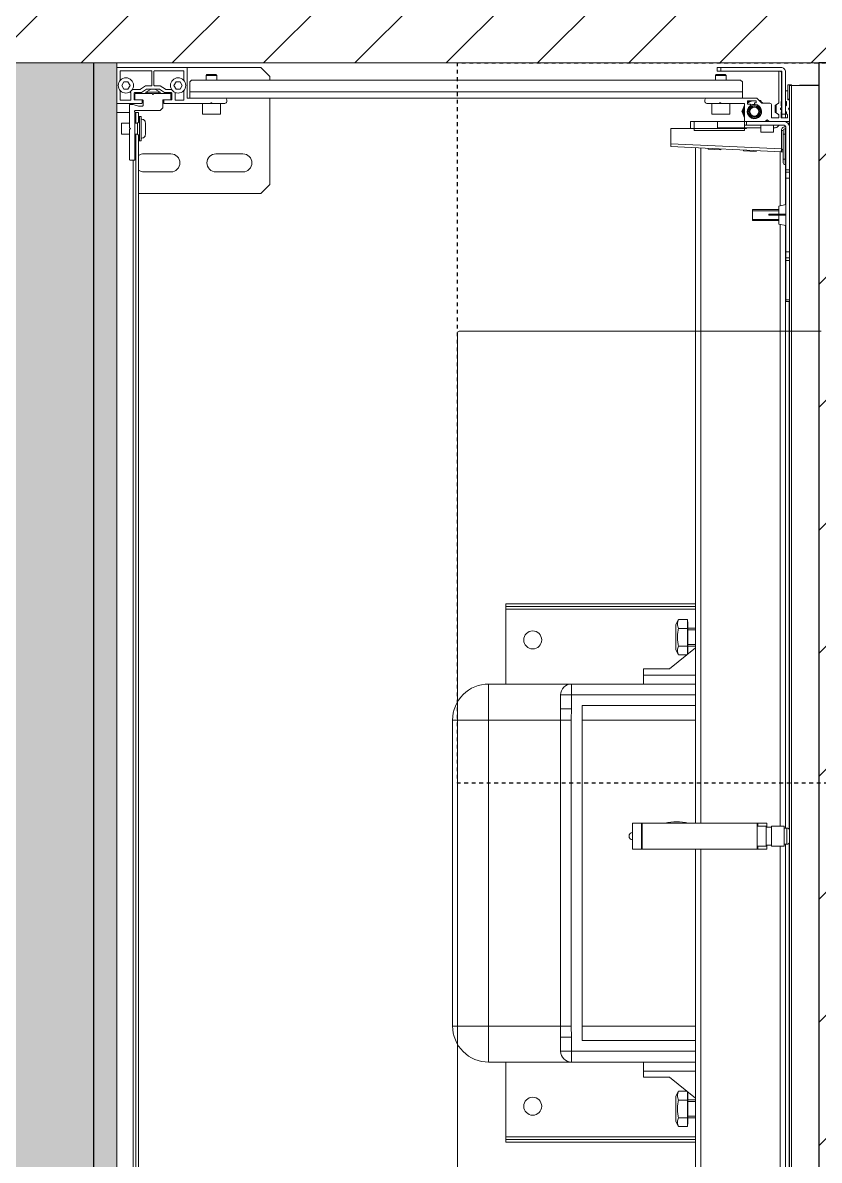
# Model space of a CAD drawing. Header units: centimetres. Extents: x 1724 to 19617, y -6503 to 8072.
# Drawn here: x 4442.5 to 4486.7, y -3873.2 to -3810 of the extents above; entities that cross this region are included whole.
import ezdxf

# ---------------------------------------------------------------- set-up
doc = ezdxf.new("R2010")
doc.units = ezdxf.units.CM
doc.linetypes.add('Style de ligne -1', pattern=[0.41664, 0.20828, -0.20836])
doc.linetypes.add('Style de ligne -13', pattern=[0.147638, 0.098425, -0.049213])
for name, color, linetype, lineweight in [('B amÈnagement intÈrieur', 7, 'Continuous', 5), ('B GÈnÈral', 7, 'Continuous', 5), ('F REMPLISSAGE-vert clair-1', 7, 'Continuous', 5), ('F REMPLISSAGE-vert foncÈ', 7, 'Continuous', 5)]:
    doc.layers.add(name, color=color, linetype=linetype, lineweight=lineweight)
for name, color, linetype in [('B aménagement intérieur', 252, 'Continuous'), ('B Général', 252, 'Continuous'), ('C ANNOTATIONS-prestations', 252, 'Continuous'), ('D SURFACES-shab', 252, 'Continuous'), ('F REMPLISSAGE-vert clair', 252, 'Continuous'), ('F REMPLISSAGE-vert foncé', 252, 'Continuous')]:
    doc.layers.add(name, color=color, linetype=linetype)

# ---------------------------------------------------------------- blocks, each defined once
blk = doc.blocks.new('200_wc-2')
at = {"layer": 'B Général', "color": 7, "linetype": 'Continuous', "lineweight": 5}
for p, q in [((-25, -20.1), (-25, 0)), ((-24.9, 0.1), (24.9, 0.1))]:
    blk.add_line(p, q, dxfattribs=at)
blk.add_arc((-24.9, 0), 0.1, 90, 180, dxfattribs=at)
blk = doc.blocks.new('Groupe-44-1')
at = {"layer": 'B Général', "color": 154, "linetype": 'Style de ligne -1', "true_color": 0x0053a6, "flags": 128}
blk.add_lwpolyline([(-35.4, 7.6), (35.6, 7.6), (35.6, -32.4), (-35.4, -32.4)], close=True, dxfattribs=at)
at = {"layer": 'B Général', "xscale": -1, "rotation": 270}
blk.add_blockref('200_wc-2', (35.5, 7.5), dxfattribs=at)
blk = doc.blocks.new('WC-plan-PMR')
at = {"layer": 'B Général', "color": 7}
blk.add_blockref('Groupe-44-1', (0, 0), dxfattribs=at)
blk = doc.blocks.new('Groupe-45-1')
at = {"layer": 'B amÈnagement intÈrieur', "linetype": 'Continuous', "lineweight": 5, "true_color": 0xaaaaaa}
h = blk.add_hatch(dxfattribs=at)
h.set_pattern_fill('F_P__SOFFITE', color=253, style=0, pattern_type=2)
h.set_pattern_definition([(45, (0, 0.2205), (-3.5277778, 3.3072917), [])])
h.paths.add_polyline_path([(5428.041, 4134.387), (5291.041, 4134.389), (5291.041, 4039.389), (5428.041, 4039.389)])
at = {"layer": 'B aménagement intérieur', "color": 7, "linetype": 'Style de ligne -13', "lineweight": 5, "flags": 128}
blk.add_lwpolyline([(5428.041, 4134.387), (5291.041, 4134.389), (5291.041, 4039.389), (5428.041, 4039.389)], close=True, dxfattribs=at)
at = {"layer": 'D SURFACES-shab', "flags": 128}
blk.add_lwpolyline([(5291.041, 4134.389), (5291.041, 4039.389), (5427.041, 4039.389), (5427.041, 4134.389)], close=True, dxfattribs=at)
at = {"layer": 'B Général', "color": 7, "rotation": 180}
blk.add_blockref('WC-plan-PMR', (5306.561, 4101.989), dxfattribs=at)
blk = doc.blocks.new('G 100_80')
at = {"layer": 'B Général', "color": 7, "linetype": 'Continuous', "lineweight": 5, "flags": 128}
blk.add_lwpolyline([(9.5, -45), (9.5, 45), (48.52, 45), (48.52, -45)], close=True, dxfattribs=at)
at = {"layer": 'C ANNOTATIONS-prestations', "lineweight": 5}
for p, q in [((9.5, 44.75), (9.5, 44.72)), ((9.53, 44.75), (9.5, 44.75)), ((9.5, 44.72), (9.5, 42.78)), ((13.37, 44.75), (9.53, 44.75)), ((9.68, 44.54), (9.68, 44.033)), ((11.41, 44.57), (9.71, 44.57)), ((11.44, 43.76), (11.44, 44.54)), ((11.56, 44.54), (11.56, 43.76)), ((13.19, 44.57), (11.59, 44.57)), ((13.22, 44.033), (13.22, 44.54)), ((17.5, 44.75), (13.37, 44.75)), ((13.4, 43.08), (13.4, 44.72)), ((14.45, 44.3), (14.5, 44.35)), ((15.05, 44.3), (14.45, 44.3)), ((14.45, 44.05), (14.45, 44.3)), ((14.5, 44.35), (15, 44.35)), ((15, 44.35), (15.05, 44.3)), ((15.05, 44.3), (15.05, 44.05)), ((18, 44.25), (17.5, 44.75)), ((18, 44.05), (18, 44.25)), ((42.75, 44.3), (42.8, 44.35)), ((43.35, 44.3), (42.75, 44.3)), ((42.75, 44.05), (42.75, 44.3)), ((42.8, 44.35), (43.3, 44.35)), ((43.05, 44.75), (42.85, 44.75)), ((42.85, 44.75), (42.85, 44.55)), ((42.85, 44.55), (43.05, 44.55)), ((46.4, 44.75), (43.05, 44.75)), ((43.05, 44.55), (43.05, 44.75)), ((46.4, 44.55), (43.05, 44.55)), ((43.3, 44.35), (43.35, 44.3)), ((43.35, 44.3), (43.35, 44.05)), ((46.27, 44.52), (46.27, 42.791)), ((46.32, 44.55), (46.3, 44.55)), ((46.42, 42.855), (46.42, 44.45)), ((46.45, 42.15), (46.45, 44.5)), ((46.65, 42.15), (46.65, 44.5)), ((9.885, 43.95), (9.769, 43.75)), ((9.769, 43.75), (9.885, 43.55)), ((10.115, 43.95), (9.885, 43.95)), ((10.231, 43.75), (10.115, 43.95)), ((10.115, 43.55), (10.231, 43.75)), ((10.803, 43.535), (11.088, 43.725)), ((11.105, 43.73), (11.41, 43.73)), ((11.59, 43.73), (11.904, 43.73)), ((11.904, 43.73), (12.197, 43.535)), ((12.785, 43.95), (12.669, 43.75)), ((12.669, 43.75), (12.785, 43.55)), ((13.015, 43.95), (12.785, 43.95)), ((13.131, 43.75), (13.015, 43.95)), ((13.015, 43.55), (13.131, 43.75)), ((13.55, 43.95), (13.65, 44.05)), ((13.55, 43.4), (13.55, 43.95)), ((13.65, 44.05), (44.15, 44.05)), ((44.15, 44.05), (44.25, 43.95)), ((44.25, 43.4), (44.25, 43.95)), ((46.97, 43.78), (46.77, 43.78)), ((46.77, 43.78), (46.77, 42.98)), ((46.87, 43.75), (46.87, -43.75)), ((46.97, 43.75), (46.87, 43.75)), ((46.97, 43.75), (46.97, 43.78)), ((46.97, -43.75), (46.97, 43.75)), ((46.97, 43.75), (47.42, 43.75)), ((9.68, 43.467), (9.68, 42.96)), ((9.885, 43.55), (10.115, 43.55)), ((10.27, 42.96), (10.27, 43.307)), ((10.364, 43.53), (10.786, 43.53)), ((10.45, 42.98), (10.45, 43.32)), ((10.48, 43.35), (10.841, 43.35)), ((10.5, 43.27), (10.5, 42.98)), ((11.45, 43.3), (10.53, 43.3)), ((10.858, 43.355), (11.142, 43.545)), ((11.1, 43.377), (11.4, 43.55)), ((11.9, 43.377), (11.1, 43.377)), ((11.1, 43.3), (11.1, 43.377)), ((11.159, 43.55), (11.841, 43.55)), ((11.177, 43.3), (11.177, 43.421)), ((11.5, 43.25), (11.45, 43.3)), ((11.55, 43.3), (11.5, 43.25)), ((12.47, 43.3), (11.55, 43.3)), ((11.6, 43.55), (11.9, 43.377)), ((11.823, 43.3), (11.823, 43.421)), ((11.858, 43.545), (12.15, 43.35)), ((11.9, 43.377), (11.9, 43.3)), ((12.15, 43.35), (12.52, 43.35)), ((12.214, 43.53), (12.536, 43.53)), ((12.5, 42.98), (12.5, 43.27)), ((12.55, 43.32), (12.55, 42.98)), ((12.73, 43.28), (12.73, 42.96)), ((12.785, 43.55), (13.015, 43.55)), ((13.22, 42.96), (13.22, 43.467)), ((15.5, 43.05), (13.43, 43.05)), ((13.55, 43.05), (13.55, 43.4)), ((13.55, 43.4), (44.25, 43.4)), ((15.5, 43.05), (42.27, 43.05)), ((18, 38.25), (18, 43.05)), ((45.028, 43.05), (42.27, 43.05)), ((44.25, 43.05), (44.25, 43.4)), ((45.321, 42.769), (45.049, 43.041)), ((46.65, 43.42), (46.65, 42.885)), ((46.74, 43.45), (46.68, 43.45)), ((46.77, 42.98), (46.77, 43.42)), ((46.77, 42.98), (46.87, 42.98)), ((9.5, 42.78), (9.5, 42.25)), ((9.53, 42.75), (10.87, 42.75)), ((9.71, 42.93), (10.24, 42.93)), ((10.2, 42.67), (10.2, 41.4)), ((10.23, 42.7), (10.395, 42.7)), ((10.405, 42.699), (10.695, 42.602)), ((10.87, 42.95), (10.48, 42.95)), ((10.5, 42.35), (11.9, 42.35)), ((10.92, 42.6), (10.705, 42.6)), ((10.87, 42.95), (10.92, 42.95)), ((10.9, 42.78), (10.9, 42.92)), ((10.95, 42.92), (10.95, 42.63)), ((12.05, 42.5), (11.9, 42.35)), ((12.05, 42.5), (12.05, 42.92)), ((12.08, 42.95), (12.13, 42.95)), ((12.1, 42.92), (12.1, 42.78)), ((12.52, 42.95), (12.13, 42.95)), ((12.13, 42.75), (14.7, 42.75)), ((12.76, 42.93), (13.19, 42.93)), ((14.25, 42.15), (14.25, 42.75)), ((14.7, 42.75), (14.729, 42.779)), ((14.8, 42.75), (14.7, 42.75)), ((14.771, 42.779), (14.8, 42.75)), ((14.8, 42.75), (15.5, 42.75)), ((15.25, 42.75), (15.25, 42.15)), ((15.6, 42.85), (15.6, 42.95)), ((42.17, 42.95), (42.17, 42.85)), ((42.27, 42.75), (42.958, 42.75)), ((42.55, 42.15), (42.55, 42.75)), ((43.082, 42.75), (42.958, 42.75)), ((42.979, 42.759), (42.999, 42.779)), ((43.041, 42.779), (43.061, 42.759)), ((43.082, 42.75), (44.34, 42.75)), ((43.55, 42.75), (43.55, 42.15)), ((44.278, 42.4), (44.22, 42.3)), ((44.37, 42.72), (44.37, 41.78)), ((44.566, 42.9), (44.54, 42.854)), ((44.54, 42.74), (44.54, 42.87)), ((44.57, 42.9), (44.99, 42.9)), ((44.68, 42.71), (44.57, 42.71)), ((44.71, 42.657), (44.71, 42.68)), ((44.92, 42.76), (44.92, 42.729)), ((44.99, 42.79), (44.95, 42.79)), ((45.02, 42.87), (45.02, 42.82)), ((45.27, 42.906), (45.184, 42.906)), ((45.328, 42.806), (45.27, 42.906)), ((45.77, 42.76), (45.342, 42.76)), ((45.87, 41.98), (45.87, 42.66)), ((46.07, 42.63), (46.09, 42.65)), ((46.07, 42.27), (46.07, 42.63)), ((46.07, 42.607), (46.12, 42.607)), ((46.09, 42.25), (46.09, 42.65)), ((46.09, 42.65), (46.12, 42.65)), ((46.12, 42.654), (46.12, 42.246)), ((46.257, 42.766), (46.133, 42.679)), ((46.371, 42.471), (46.42, 42.521)), ((46.42, 42.379), (46.371, 42.429)), ((46.4, 42.653), (46.4, 42.827)), ((46.4, 42.65), (46.45, 42.65)), ((46.4, 42.607), (46.45, 42.607)), ((46.42, 42.521), (46.42, 42.625)), ((46.42, 42.28), (46.42, 42.379)), ((46.65, 42.595), (46.65, 42.31)), ((46.661, 42.651), (46.7, 42.69)), ((46.661, 42.618), (46.661, 42.651)), ((46.7, 42.826), (46.7, 42.654)), ((46.84, 42.95), (46.8, 42.95)), ((46.821, 42.471), (46.87, 42.521)), ((46.87, 42.379), (46.821, 42.429)), ((46.835, 42.414), (46.835, 42.486)), ((9.5, 42.25), (9.5, -42.25)), ((10.2, 42.25), (9.5, 42.25)), ((10.5, 39.63), (10.5, 42.29)), ((10.55, 42.25), (10.5, 42.25)), ((10.55, 42.25), (10.55, 41.65)), ((10.55, 42.25), (10.7, 42.25)), ((10.65, 41.65), (10.75, 41.75)), ((10.7, 42.25), (10.7, 41.7)), ((10.7, 42.03), (10.75, 42.03)), ((10.75, 42.03), (10.75, 40.67)), ((10.75, 42.03), (10.85, 42.03)), ((10.85, 42.03), (10.85, 40.67)), ((15.25, 42.15), (14.25, 42.15)), ((41.57, 41.75), (41.37, 41.75)), ((41.37, 41.354), (41.37, 41.75)), ((42.87, 41.75), (41.57, 41.75)), ((41.57, 41.25), (41.57, 41.75)), ((43.55, 42.15), (42.55, 42.15)), ((44.37, 41.75), (42.87, 41.75)), ((42.87, 41.4), (42.87, 41.75)), ((44.22, 42.3), (44.278, 42.2)), ((44.4, 41.75), (44.37, 41.75)), ((44.37, 41.75), (44.37, 41.55)), ((44.4, 41.75), (45.508, 41.75)), ((44.47, 41.55), (44.47, 41.75)), ((45.114, 41.95), (44.726, 41.95)), ((45.732, 41.75), (45.508, 41.75)), ((45.529, 41.759), (45.599, 41.829)), ((45.641, 41.829), (45.711, 41.759)), ((45.732, 41.75), (46.84, 41.75)), ((46.24, 41.95), (45.9, 41.95)), ((46.07, 42.293), (46.12, 42.293)), ((46.09, 42.25), (46.07, 42.27)), ((46.12, 42.25), (46.09, 42.25)), ((46.133, 42.221), (46.257, 42.134)), ((46.27, 42.109), (46.27, 41.98)), ((46.4, 42.293), (46.45, 42.293)), ((46.4, 42.252), (46.4, 41.98)), ((46.45, 42.25), (46.4, 42.25)), ((46.72, 41.95), (46.43, 41.95)), ((46.65, 42.15), (46.45, 42.15)), ((46.45, 42.15), (46.45, 41.95)), ((46.65, 41.95), (46.65, 42.15)), ((46.661, 42.25), (46.661, 42.287)), ((46.7, 42.21), (46.661, 42.25)), ((46.7, 42.251), (46.7, 42.15)), ((46.7, 42.15), (46.72, 42.15)), ((46.75, 42.12), (46.75, 41.98)), ((46.87, 41.75), (46.84, 41.75)), ((9.75, 41.65), (9.75, 41.05)), ((9.75, 41.65), (10.2, 41.65)), ((10.25, 41.35), (10.2, 41.4)), ((10.2, 41.3), (10.25, 41.35)), ((10.2, 41.3), (10.2, 39.63)), ((10.5, 41.65), (10.65, 41.65)), ((10.65, 41.05), (10.65, 41.65)), ((11.08, 41.675), (11.08, 41.025)), ((40.27, 41.351), (44.47, 41.36)), ((40.27, 41.351), (40.27, 40.5)), ((44.37, 41.25), (41.57, 41.25)), ((44.37, 41.4), (42.87, 41.4)), ((44.37, 41.4), (44.37, 41.55)), ((44.37, 41.55), (44.47, 41.55)), ((44.37, 41.25), (44.37, 41.4)), ((45.27, 41.4), (44.37, 41.4)), ((46.52, 41.55), (44.47, 41.55)), ((44.47, 41.36), (44.472, 41.4)), ((45.27, 41.15), (45.27, 41.55)), ((45.97, 41.15), (45.27, 41.15)), ((45.97, 41.55), (45.97, 41.15)), ((46.067, 41.4), (45.97, 41.4)), ((46.42, 41.25), (46.42, 40.221)), ((46.52, 41.25), (46.42, 41.25)), ((46.52, 41.25), (46.52, 41.05)), ((46.67, 41.35), (46.62, 41.35)), ((46.62, 41.05), (46.62, 41.35)), ((46.67, 39.067), (46.67, 41.4)), ((46.87, 41.65), (46.765, 41.65)), ((10.2, 41.05), (9.75, 41.05)), ((10.65, 41.05), (10.5, 41.05)), ((10.55, 41.05), (10.55, -41.05)), ((10.75, 40.95), (10.65, 41.05)), ((10.7, 41), (10.7, -41)), ((10.75, 40.67), (10.7, 40.67)), ((10.85, 40.67), (10.75, 40.67)), ((46.42, 40.221), (40.27, 40.5)), ((40.27, 40.5), (40.27, 40.35)), ((46.52, 41.05), (46.52, 39.65)), ((46.52, 41.05), (46.62, 41.05)), ((46.62, 41.05), (46.67, 41.05)), ((46.62, 39.65), (46.62, 41.05)), ((12.5, 39.95), (11, 39.95)), ((16.5, 39.95), (15, 39.95)), ((40.27, 40.35), (46.413, 40.071)), ((41.65, 2.775), (41.65, 40.287)), ((41.95, 2.775), (41.95, 40.274)), ((42.354, 40.205), (42.357, 40.255)), ((42.354, 40.205), (43.056, 40.173)), ((43.058, 40.223), (43.056, 40.173)), ((44.316, 40.116), (44.319, 40.166)), ((44.316, 40.116), (45.018, 40.084)), ((45.02, 40.134), (45.018, 40.084)), ((46.35, 37.066), (46.35, 40.074)), ((46.413, 40.071), (46.42, 40.221)), ((46.413, 40.071), (46.425, 40.07)), ((46.425, 40.22), (46.42, 40.221)), ((10.23, 39.6), (10.47, 39.6)), ((10.4, 39.6), (10.4, -39.6)), ((46.52, 39.65), (46.52, 39.45)), ((46.52, 39.65), (46.62, 39.65)), ((46.67, 39.65), (46.62, 39.65)), ((46.62, 39.35), (46.62, 39.65)), ((46.62, 39.35), (46.67, 39.35)), ((46.65, 39.35), (46.65, 37.126)), ((11, 38.95), (12.5, 38.95)), ((15, 38.95), (16.5, 38.95)), ((46.87, 39.067), (46.67, 39.067)), ((46.67, 39.067), (46.67, 38.932)), ((46.67, 38.932), (46.67, 38.6)), ((46.67, 38.932), (46.87, 38.932)), ((46.67, 38.6), (46.67, 34.5)), ((46.67, 38.6), (46.87, 38.6)), ((17.5, 37.75), (18, 38.25)), ((10.7, 37.75), (17.5, 37.75)), ((44.82, 36.85), (44.82, 36.25)), ((44.82, 36.85), (46.27, 36.85)), ((46.27, 36.789), (44.82, 36.789)), ((46.27, 37.05), (46.67, 37.13)), ((46.27, 36.6), (46.27, 37.05)), ((46.27, 36.311), (44.82, 36.311)), ((46.27, 36.25), (44.82, 36.25)), ((45.725, 36.6), (45.725, 36.55)), ((45.725, 36.6), (45.861, 36.6)), ((45.725, 36.55), (45.861, 36.55)), ((45.861, 36.6), (45.861, 36.55)), ((45.861, 36.6), (46.67, 36.6)), ((45.861, 36.55), (46.67, 36.55)), ((46.27, 36.55), (46.27, 36.05)), ((46.67, 35.97), (46.27, 36.05)), ((46.35, 2.6), (46.35, 36.034)), ((46.65, 35.974), (46.65, 2.5)), ((46.67, 34.5), (46.87, 34.5)), ((46.67, 34.5), (46.67, 34.168)), ((46.87, 34.168), (46.67, 34.168)), ((46.67, 34.168), (46.67, 34.033)), ((46.67, 31.85), (46.67, 34.033)), ((46.67, 34.033), (46.87, 34.033)), ((46.67, 31.85), (46.67, 31.75)), ((46.87, 31.85), (46.67, 31.85)), ((46.67, 31.75), (46.87, 31.75)), ((46.85, 31.75), (46.85, 2.433)), ((31.1, 14.95), (41.65, 14.95)), ((31.1, 14.8), (31.1, 14.95)), ((31.1, 14.8), (41.65, 14.8)), ((31.1, 14.8), (31.1, 14.65)), ((31.1, 14.65), (31.1, 10.5)), ((31.1, 14.65), (41.65, 14.65)), ((40.56, 13.8), (40.704, 14.082)), ((40.704, 14.082), (41.2, 14.082)), ((41.2, 14.082), (41.2, 13.836)), ((41.2, 13.95), (41.22, 13.95)), ((41.22, 13.95), (41.22, 12.25)), ((40.56, 13.8), (40.56, 12.4)), ((40.704, 13.591), (41.2, 13.591)), ((41.2, 13.836), (41.2, 13.591)), ((41.2, 13.591), (41.2, 13.1)), ((41.22, 13.6), (41.65, 13.6)), ((41.65, 13.508), (41.22, 13.508)), ((41.2, 13.1), (41.2, 12.609)), ((41.65, 12.692), (41.22, 12.692)), ((41.65, 12.504), (40.205, 11.342)), ((40.704, 12.119), (40.56, 12.4)), ((40.704, 12.609), (41.2, 12.609)), ((40.704, 12.119), (41.171, 12.119)), ((41.2, 12.609), (41.2, 12.364)), ((41.2, 12.364), (41.2, 12.142)), ((41.22, 12.25), (41.2, 12.25)), ((41.65, 12.6), (41.22, 12.6)), ((38.75, 11.342), (38.75, 11)), ((40.205, 11.342), (38.75, 11.342)), ((38.75, 11), (41.65, 11)), ((38.75, 11), (38.75, 10.5)), ((34.75, 10.5), (30.15, 10.5)), ((30.15, 10.5), (30.15, 8.5)), ((41.65, 10.5), (34.75, 10.5)), ((34.75, 9.9), (34.75, 10.5)), ((34.15, 9.9), (34.15, 9.125)), ((34.75, 9.9), (34.15, 9.9)), ((34.75, 9.9), (41.65, 9.9)), ((34.75, 9.125), (34.75, 9.9)), ((34.15, 8.5), (34.15, 9.125)), ((34.75, 9.125), (34.15, 9.125)), ((35.35, -9.3), (35.35, 9.3)), ((41.65, 9.3), (35.35, 9.3)), ((28.15, 8.5), (28.15, -8.5)), ((28.15, 8.5), (30.15, 8.5)), ((30.15, -8.5), (30.15, 8.5)), ((30.15, 8.5), (34.15, 8.5)), ((34.15, 8.5), (34.15, -8.5)), ((34.15, 8.5), (34.742, 8.5)), ((34.742, -8.5), (34.742, 8.5)), ((41.65, 8.5), (35.35, 8.5)), ((38.65, 2.775), (38.15, 2.775)), ((38.15, 1.325), (38.15, 2.775)), ((38.65, 1.325), (38.65, 2.775)), ((38.675, 2.775), (38.65, 2.775)), ((38.675, 2.775), (38.675, 1.325)), ((45.075, 2.775), (38.675, 2.775)), ((45.075, 2.775), (45.075, 1.325)), ((45.1, 2.775), (45.075, 2.775)), ((45.075, 2.6), (45.575, 2.6)), ((45.6, 2.775), (45.1, 2.775)), ((45.1, 2.6), (45.1, 2.775)), ((45.575, 1.5), (45.575, 2.6)), ((45.575, 2.55), (45.875, 2.55)), ((45.6, 2.55), (45.6, 2.775)), ((45.875, 1.5), (45.875, 2.6)), ((45.875, 2.6), (46.575, 2.6)), ((46.575, 2.6), (46.575, 1.5)), ((46.575, 2.5), (46.725, 2.5)), ((46.725, 2.5), (46.725, 1.6)), ((38.65, 1.325), (38.15, 1.325)), ((38.675, 1.325), (38.65, 1.325)), ((45.075, 1.325), (38.675, 1.325)), ((41.65, -40.287), (41.65, 1.325)), ((41.95, -40.274), (41.95, 1.325)), ((45.575, 1.5), (45.075, 1.5)), ((45.1, 1.325), (45.075, 1.325)), ((45.1, 1.325), (45.1, 1.5)), ((45.6, 1.325), (45.1, 1.325)), ((45.875, 1.55), (45.575, 1.55)), ((45.6, 1.325), (45.6, 1.55)), ((46.575, 1.5), (45.875, 1.5)), ((46.35, -36.044), (46.35, 1.5)), ((46.725, 1.6), (46.575, 1.6)), ((46.65, 1.6), (46.65, -35.984)), ((46.85, 1.667), (46.85, -31.75)), ((28.15, -8.5), (30.15, -8.5)), ((34.15, -8.5), (30.15, -8.5)), ((30.15, -10.5), (30.15, -8.5)), ((34.15, -9.124), (34.15, -8.5)), ((34.15, -8.5), (34.742, -8.5)), ((35.35, -8.5), (41.65, -8.5)), ((34.15, -9.124), (34.15, -9.9)), ((34.15, -9.124), (34.75, -9.124)), ((34.75, -9.9), (34.75, -9.124)), ((35.35, -9.3), (41.65, -9.3)), ((34.15, -9.9), (34.75, -9.9)), ((41.65, -9.9), (34.75, -9.9)), ((34.75, -10.5), (34.75, -9.9)), ((30.15, -10.5), (34.75, -10.5)), ((31.1, -10.5), (31.1, -14.65)), ((34.75, -10.5), (41.65, -10.5)), ((38.75, -11), (38.75, -10.5)), ((41.65, -11), (38.75, -11)), ((38.75, -11), (38.75, -11.342)), ((40.205, -11.342), (38.75, -11.342)), ((41.65, -12.504), (40.205, -11.342)), ((40.56, -12.4), (40.704, -12.118)), ((40.56, -12.4), (40.56, -13.8)), ((40.704, -12.118), (41.171, -12.118)), ((40.704, -12.609), (41.2, -12.609)), ((41.2, -12.142), (41.2, -12.364)), ((41.2, -12.25), (41.22, -12.25)), ((41.2, -12.364), (41.2, -12.609)), ((41.2, -12.609), (41.2, -13.1)), ((41.22, -12.25), (41.22, -13.95)), ((41.22, -12.6), (41.65, -12.6)), ((41.2, -13.1), (41.2, -13.591)), ((41.65, -12.692), (41.22, -12.692)), ((40.704, -14.081), (40.56, -13.8)), ((40.704, -13.591), (41.2, -13.591)), ((41.2, -13.591), (41.2, -13.836)), ((41.2, -13.836), (41.2, -14.081)), ((41.65, -13.508), (41.22, -13.508)), ((41.65, -13.6), (41.22, -13.6)), ((40.704, -14.081), (41.2, -14.081)), ((41.22, -13.95), (41.2, -13.95)), ((31.1, -14.65), (31.1, -14.8)), ((31.1, -14.65), (41.65, -14.65)), ((31.1, -14.8), (41.65, -14.8)), ((31.1, -14.8), (31.1, -14.95)), ((31.1, -14.95), (41.65, -14.95))]:
    blk.add_line(p, q, dxfattribs=at)
at = {"layer": 'C ANNOTATIONS-prestations'}
blk.add_line((48.52, 43.75), (47.42, 43.75), dxfattribs=at)
at = {"layer": 'C ANNOTATIONS-prestations', "lineweight": 5, "flags": 128}
for points in [[(9.5, 44.72, -0.198912), (9.509, 44.741, -0.198912), (9.53, 44.75)], [(9.68, 44.54, -0.198912), (9.689, 44.561, -0.198912), (9.71, 44.57)], [(11.41, 44.57, -0.198912), (11.431, 44.561, -0.198912), (11.44, 44.54)], [(11.56, 44.54, -0.198912), (11.569, 44.561, -0.198912), (11.59, 44.57)], [(13.19, 44.57, -0.198912), (13.211, 44.561, -0.198912), (13.22, 44.54)], [(13.37, 44.75, -0.198912), (13.391, 44.741, -0.198912), (13.4, 44.72)], [(46.27, 44.52, -0.198912), (46.279, 44.541, -0.198912), (46.3, 44.55)], [(46.32, 44.55, -0.198912), (46.391, 44.521, -0.198912), (46.42, 44.45)], [(46.4, 44.75, -0.198912), (46.577, 44.677, -0.198912), (46.65, 44.5)], [(46.4, 44.55, -0.198912), (46.435, 44.535, -0.198912), (46.45, 44.5)], [(9.68, 44.03, -0.01196), (9.68, 44.031, -0.01196), (9.68, 44.033)], [(11.088, 43.725, -0.073633), (11.096, 43.729, -0.073633), (11.105, 43.73)], [(11.44, 43.76, -0.198912), (11.431, 43.739, -0.198912), (11.41, 43.73)], [(11.59, 43.73, -0.198912), (11.569, 43.739, -0.198912), (11.56, 43.76)], [(13.22, 44.033, -0.01196), (13.22, 44.031, -0.01196), (13.22, 44.03)], [(9.68, 43.467, -0.01196), (9.68, 43.469, -0.01196), (9.68, 43.47)], [(10.225, 43.39, -0.123554), (10.258, 43.354, -0.123554), (10.27, 43.307)], [(10.45, 43.32, -0.198912), (10.459, 43.341, -0.198912), (10.48, 43.35)], [(10.48, 42.95, -0.198912), (10.459, 42.959, -0.198912), (10.45, 42.98)], [(10.5, 43.27, -0.198912), (10.509, 43.291, -0.198912), (10.53, 43.3)], [(10.53, 42.95, -0.198912), (10.509, 42.959, -0.198912), (10.5, 42.98)], [(10.803, 43.535, -0.073633), (10.795, 43.531, -0.073633), (10.786, 43.53)], [(10.858, 43.355, -0.073633), (10.85, 43.351, -0.073633), (10.841, 43.35)], [(11.142, 43.545, -0.073633), (11.15, 43.549, -0.073633), (11.159, 43.55)], [(11.841, 43.55, -0.073633), (11.85, 43.549, -0.073633), (11.858, 43.545)], [(12.214, 43.53, -0.073633), (12.205, 43.531, -0.073633), (12.197, 43.535)], [(12.47, 43.3, -0.198912), (12.491, 43.291, -0.198912), (12.5, 43.27)], [(12.5, 42.98, -0.198912), (12.491, 42.959, -0.198912), (12.47, 42.95)], [(12.52, 43.35, -0.198912), (12.541, 43.341, -0.198912), (12.55, 43.32)], [(12.55, 42.98, -0.198912), (12.541, 42.959, -0.198912), (12.52, 42.95)], [(12.73, 43.28, -0.095961), (12.737, 43.318, -0.095961), (12.758, 43.35)], [(13.22, 43.47, -0.01196), (13.22, 43.469, -0.01196), (13.22, 43.467)], [(13.43, 43.05, -0.198912), (13.409, 43.059, -0.198912), (13.4, 43.08)], [(15.5, 43.05, -0.198912), (15.571, 43.021, -0.198912), (15.6, 42.95)], [(42.17, 42.95, -0.198912), (42.199, 43.021, -0.198912), (42.27, 43.05)], [(45.028, 43.05, -0.098491), (45.039, 43.048, -0.098491), (45.049, 43.041)], [(46.65, 43.42, -0.198912), (46.659, 43.441, -0.198912), (46.68, 43.45)], [(46.74, 43.45, -0.198912), (46.761, 43.441, -0.198912), (46.77, 43.42)], [(46.8, 42.95, -0.198912), (46.779, 42.959, -0.198912), (46.77, 42.98)], [(9.53, 42.75, -0.198912), (9.509, 42.759, -0.198912), (9.5, 42.78)], [(9.71, 42.93, -0.198912), (9.689, 42.939, -0.198912), (9.68, 42.96)], [(10.2, 42.67, -0.198912), (10.209, 42.691, -0.198912), (10.23, 42.7)], [(10.27, 42.96, -0.198912), (10.261, 42.939, -0.198912), (10.24, 42.93)], [(10.395, 42.7, -0.040241), (10.4, 42.7, -0.040241), (10.405, 42.699)], [(10.5, 42.29, -0.414214), (10.47, 42.32, -0.414214), (10.5, 42.35)], [(10.705, 42.6, -0.040241), (10.7, 42.6, -0.040241), (10.695, 42.602)], [(10.87, 42.95, -0.198912), (10.891, 42.941, -0.198912), (10.9, 42.92)], [(10.9, 42.78, -0.198912), (10.891, 42.759, -0.198912), (10.87, 42.75)], [(10.92, 42.95, -0.198912), (10.941, 42.941, -0.198912), (10.95, 42.92)], [(10.95, 42.63, -0.198912), (10.941, 42.609, -0.198912), (10.92, 42.6)], [(12.05, 42.92, -0.198912), (12.059, 42.941, -0.198912), (12.08, 42.95)], [(12.1, 42.92, -0.198912), (12.109, 42.941, -0.198912), (12.13, 42.95)], [(12.13, 42.75, -0.198912), (12.109, 42.759, -0.198912), (12.1, 42.78)], [(12.76, 42.93, -0.198912), (12.739, 42.939, -0.198912), (12.73, 42.96)], [(13.22, 42.96, -0.198912), (13.211, 42.939, -0.198912), (13.19, 42.93)], [(14.729, 42.779, -0.198912), (14.75, 42.788, -0.198912), (14.771, 42.779)], [(15.6, 42.85, -0.198912), (15.571, 42.779, -0.198912), (15.5, 42.75)], [(42.27, 42.75, -0.198912), (42.199, 42.779, -0.198912), (42.17, 42.85)], [(42.979, 42.759, -0.098491), (42.969, 42.752, -0.098491), (42.958, 42.75)], [(42.999, 42.779, -0.198912), (43.02, 42.788, -0.198912), (43.041, 42.779)], [(43.082, 42.75, -0.098491), (43.071, 42.752, -0.098491), (43.061, 42.759)], [(44.37, 41.954, -0.14145), (44.27, 42.3, -0.14145), (44.37, 42.646)], [(44.37, 42.06, -0.103148), (44.32, 42.3, -0.103148), (44.37, 42.54)], [(44.34, 42.75, -0.198912), (44.361, 42.741, -0.198912), (44.37, 42.72)], [(44.948, 42.699, -0.366532), (45.318, 42.338, -0.366532), (45.023, 41.914, -0.366532), (44.556, 42.135, -0.366532), (44.697, 42.632)], [(44.54, 42.87, -0.198912), (44.549, 42.891, -0.198912), (44.57, 42.9)], [(44.54, 42.764, -0.104675), (44.761, 42.879, -0.104675), (45.009, 42.893)], [(44.54, 42.827, -0.02871), (44.603, 42.867, -0.02871), (44.67, 42.9)], [(44.57, 42.71, -0.198912), (44.549, 42.719, -0.198912), (44.54, 42.74)], [(44.68, 42.71, -0.198912), (44.701, 42.701, -0.198912), (44.71, 42.68)], [(44.697, 42.632, -0.082935), (44.817, 42.687, -0.082935), (44.948, 42.699)], [(44.71, 42.657, -0.122946), (44.706, 42.643, -0.122946), (44.697, 42.632)], [(44.92, 42.76, -0.198912), (44.929, 42.781, -0.198912), (44.95, 42.79)], [(44.948, 42.699, -0.189855), (44.928, 42.709, -0.189855), (44.92, 42.729)], [(44.99, 42.9, -0.198912), (45.011, 42.891, -0.198912), (45.02, 42.87)], [(45.02, 42.82, -0.198912), (45.011, 42.799, -0.198912), (44.99, 42.79)], [(45.207, 42.883, -0.041018), (45.298, 42.829, -0.041018), (45.379, 42.76)], [(45.342, 42.76, -0.098491), (45.331, 42.762, -0.098491), (45.321, 42.769)], [(45.77, 42.76, -0.198912), (45.841, 42.731, -0.198912), (45.87, 42.66)], [(46.12, 42.654, -0.120588), (46.123, 42.668, -0.120588), (46.133, 42.679)], [(46.27, 42.791, -0.120588), (46.267, 42.777, -0.120588), (46.257, 42.766)], [(46.371, 42.429, -0.198912), (46.362, 42.45, -0.198912), (46.371, 42.471)], [(46.4, 42.827, -0.155096), (46.406, 42.844, -0.155096), (46.42, 42.855)], [(46.42, 42.625, -0.155096), (46.406, 42.636, -0.155096), (46.4, 42.653)], [(46.675, 42.855, -0.17724), (46.657, 42.866, -0.17724), (46.65, 42.885)], [(46.661, 42.651, -0.013224), (46.655, 42.65, -0.013224), (46.65, 42.65)], [(46.65, 42.595, -0.17724), (46.657, 42.614, -0.17724), (46.675, 42.625)], [(46.675, 42.855, -0.17724), (46.693, 42.845, -0.17724), (46.7, 42.826)], [(46.7, 42.654, -0.17724), (46.693, 42.635, -0.17724), (46.675, 42.625)], [(46.821, 42.429, -0.198912), (46.812, 42.45, -0.198912), (46.821, 42.471)], [(46.84, 42.95, -0.198912), (46.861, 42.941, -0.198912), (46.87, 42.92)], [(10.85, 41.873, -0.218554), (11.01, 41.827, -0.218554), (11.08, 41.675)], [(10.85, 41.874, -0.003145), (10.853, 41.874, -0.003145), (10.855, 41.874)], [(44.4, 41.75, -0.198912), (44.379, 41.759, -0.198912), (44.37, 41.78)], [(45.529, 41.759, -0.098491), (45.519, 41.752, -0.098491), (45.508, 41.75)], [(45.599, 41.829, -0.198912), (45.62, 41.838, -0.198912), (45.641, 41.829)], [(45.732, 41.75, -0.098491), (45.721, 41.752, -0.098491), (45.711, 41.759)], [(45.9, 41.95, -0.198912), (45.879, 41.959, -0.198912), (45.87, 41.98)], [(46.133, 42.221, -0.120588), (46.123, 42.232, -0.120588), (46.12, 42.246)], [(46.27, 41.98, -0.198912), (46.261, 41.959, -0.198912), (46.24, 41.95)], [(46.257, 42.134, -0.120588), (46.267, 42.123, -0.120588), (46.27, 42.109)], [(46.4, 42.252, -0.155096), (46.406, 42.269, -0.155096), (46.42, 42.28)], [(46.43, 41.95, -0.198912), (46.409, 41.959, -0.198912), (46.4, 41.98)], [(46.52, 41.75, -0.198912), (46.767, 41.648, -0.198912), (46.87, 41.4)], [(46.675, 42.28, -0.17724), (46.657, 42.291, -0.17724), (46.65, 42.31)], [(46.65, 42.25, -0.013224), (46.655, 42.25, -0.013224), (46.661, 42.25)], [(46.675, 42.28, -0.17724), (46.693, 42.27, -0.17724), (46.7, 42.251)], [(46.72, 42.15, -0.198912), (46.741, 42.141, -0.198912), (46.75, 42.12)], [(46.75, 41.98, -0.198912), (46.741, 41.959, -0.198912), (46.72, 41.95)], [(46.87, 41.78, -0.198912), (46.861, 41.759, -0.198912), (46.84, 41.75)], [(46.22, 41.472, -0.109774), (46.151, 41.419, -0.109774), (46.067, 41.4)], [(46.22, 41.472, -0.028434), (46.259, 41.513, -0.028434), (46.302, 41.55)], [(46.42, 41.25, -0.227222), (46.495, 41.406, -0.227222), (46.663, 41.445)], [(46.52, 41.55, -0.198912), (46.626, 41.506, -0.198912), (46.67, 41.4)], [(46.52, 41.25, -0.198912), (46.549, 41.321, -0.198912), (46.62, 41.35)], [(11.08, 41.025, -0.218554), (11.01, 40.873, -0.218554), (10.85, 40.827)], [(10.855, 40.827, -0.003145), (10.853, 40.826, -0.003145), (10.85, 40.826)], [(10.7, 39.85, -0.080612), (10.842, 39.924, -0.080612), (11, 39.95)], [(12.5, 39.95, -0.414214), (13, 39.45, -0.414214), (12.5, 38.95)], [(15, 38.95, -0.414214), (14.5, 39.45, -0.414214), (15, 39.95)], [(16.5, 39.95, -0.414214), (17, 39.45, -0.414214), (16.5, 38.95)], [(46.425, 40.07, -0.193016), (46.492, 40.04, -0.193016), (46.52, 39.97)], [(10.23, 39.6, -0.198912), (10.209, 39.609, -0.198912), (10.2, 39.63)], [(10.5, 39.63, -0.198912), (10.491, 39.609, -0.198912), (10.47, 39.6)], [(46.62, 39.35, -0.198912), (46.549, 39.379, -0.198912), (46.52, 39.45)], [(11, 38.95, -0.080612), (10.842, 38.976, -0.080612), (10.7, 39.05)], [(40.704, 13.591, -0.132797), (40.637, 13.836, -0.132797), (40.704, 14.082)], [(40.704, 12.119, -0.132797), (40.637, 12.364, -0.132797), (40.704, 12.609)], [(28.15, 8.5, -0.198912), (28.736, 9.914, -0.198912), (30.15, 10.5)], [(34.15, 9.9, -0.198912), (34.326, 10.324, -0.198912), (34.75, 10.5)], [(39.95, 2.775, -0.057544), (40.6, 2.85, -0.057544), (41.25, 2.775)], [(38.15, 1.85, -0.414214), (37.95, 2.05, -0.414214), (38.15, 2.25)], [(46.725, 2.5, -0.16547), (46.816, 2.469, -0.16547), (46.87, 2.388)], [(46.87, 1.712, -0.16547), (46.816, 1.631, -0.16547), (46.725, 1.6)], [(30.15, -10.5, -0.198912), (28.736, -9.914, -0.198912), (28.15, -8.5)], [(34.75, -10.5, -0.198912), (34.326, -10.324, -0.198912), (34.15, -9.9)], [(40.704, -12.609, -0.132797), (40.637, -12.364, -0.132797), (40.704, -12.118)], [(40.704, -14.081, -0.132797), (40.637, -13.836, -0.132797), (40.704, -13.591)]]:
    blk.add_lwpolyline(points, format="xyb", dxfattribs=at)
blk.add_lwpolyline([(34.75, -9.124), (34.742, -8.506), (34.742, -8.5)], dxfattribs=at)
at = {"layer": 'C ANNOTATIONS-prestations', "lineweight": 5}
for centre, radius in [((10, 43.75), 0.425), ((12.9, 43.75), 0.425), ((44.92, 42.3), 0.35), ((44.92, 42.3), 0.3), ((44.92, 42.3), 0.25), ((32.6, 12.95), 0.5), ((32.6, -12.95), 0.5)]:
    blk.add_circle(centre, radius, dxfattribs=at)
for points, knots in [([(46.425, 40.07), (46.424, 40.07), (46.424, 40.071), (46.424, 40.072), (46.423, 40.074), (46.422, 40.083), (46.422, 40.103), (46.422, 40.13), (46.423, 40.182), (46.424, 40.218), (46.424, 40.219), (46.425, 40.22)], [0, 0, 0, 1, 2, 3, 4, 5, 6, 7, 8, 8, 9, 9, 9]), ([(46.425, 40.22), (46.425, 40.22), (46.437, 40.218), (46.454, 40.206), (46.467, 40.191), (46.48, 40.171), (46.491, 40.146), (46.501, 40.117), (46.513, 40.068), (46.52, 40.004), (46.52, 39.975), (46.52, 39.972), (46.52, 39.97)], [0, 0, 0, 1, 2, 3, 4, 5, 6, 7, 8, 9, 9, 10, 10, 10]), ([(40.704, 13.591), (40.575, 13.098), (40.702, 12.615), (40.703, 12.612), (40.704, 12.609)], [0, 0, 0, 1, 1, 2, 2, 2]), ([(34.742, 8.5), (34.746, 8.812), (34.75, 9.118), (34.75, 9.121), (34.75, 9.125)], [0, 0, 0, 1, 1, 2, 2, 2]), ([(40.704, -12.609), (40.575, -13.102), (40.702, -13.585), (40.703, -13.588), (40.704, -13.591)], [0, 0, 0, 1, 1, 2, 2, 2])]:
    blk.add_open_spline(points, degree=2, knots=knots, dxfattribs=at)

msp = doc.modelspace()

# ---------------------------------------------------------------- hatches: boundary and pattern name
at = {"layer": 'B amÈnagement intÈrieur', "linetype": 'Continuous', "lineweight": 0, "true_color": 0xc0dcc0}
msp.add_hatch(color=9, dxfattribs=at).paths.add_polyline_path([(4446.385, -3904.541), (4447.685, -3903.241), (4447.685, -3812.241), (4440.685, -3812.241), (4440.685, -3903.241), (4441.985, -3904.541)])
at = {"layer": 'B GÈnÈral', "linetype": 'Continuous', "lineweight": 5}
h = msp.add_hatch(dxfattribs=at)
h.set_pattern_fill('50_BETON', style=0, pattern_type=2)
h.set_pattern_definition([(45, (-804.3564, -7946.63), (2.4253472, -2.6458333), [])])
h.paths.add_polyline_path([(4757.069, -3794.241), (4380.685, -3794.241), (4398.685, -3812.241), (4757.069, -3812.241)])

# ---------------------------------------------------------------- linework, layer by layer
at = {"layer": 'B aménagement intérieur', "color": 98, "linetype": 'Continuous', "lineweight": 13, "true_color": 0x004400}
msp.add_line((4447.685, -3812.241), (4447.685, -3903.241), dxfattribs=at)
at = {"layer": 'B Général', "color": 7, "linetype": 'Continuous', "lineweight": 18}
msp.add_line((4398.685, -3812.241), (4757.069, -3812.241), dxfattribs=at)
at = {"layer": 'B Général', "color": 7, "linetype": 'Continuous', "lineweight": 5}
msp.add_line((4398.685, -3812.241), (4757.069, -3812.241), dxfattribs=at)
at = {"layer": 'F REMPLISSAGE-vert clair'}
msp.add_line((4446.385, -3812.241), (4446.385, -3904.541), dxfattribs=at)
at = {"layer": 'F REMPLISSAGE-vert clair-1', "color": 9, "linetype": 'Continuous', "true_color": 0xc0dcc0}
msp.add_solid([(4441.985, -3904.541), (4446.385, -3904.541), (4441.985, -3812.241), (4446.385, -3812.241)], dxfattribs=at)
at = {"layer": 'F REMPLISSAGE-vert foncÈ', "color": 54, "linetype": 'Continuous', "true_color": 0x99aa00}
msp.add_solid([(4446.385, -3904.541), (4447.685, -3903.241), (4446.385, -3812.241), (4447.685, -3812.241)], dxfattribs=at)
at = {"layer": 'F REMPLISSAGE-vert foncé'}
msp.add_line((4446.385, -3812.241), (4446.385, -3904.541), dxfattribs=at)
at = {"layer": 'F REMPLISSAGE-vert foncé', "color": 98, "linetype": 'Continuous', "lineweight": 13, "true_color": 0x004400}
msp.add_line((4447.685, -3812.241), (4447.685, -3903.241), dxfattribs=at)

# ---------------------------------------------------------------- block references
at = {"layer": 'B aménagement intérieur', "color": 7}
for name, p in [('Groupe-45-1', (-804.356, -7946.63)), ('G 100_80', (4438.185, -3857.241))]:
    msp.add_blockref(name, p, dxfattribs=at)

doc.saveas('drawing.dxf')
